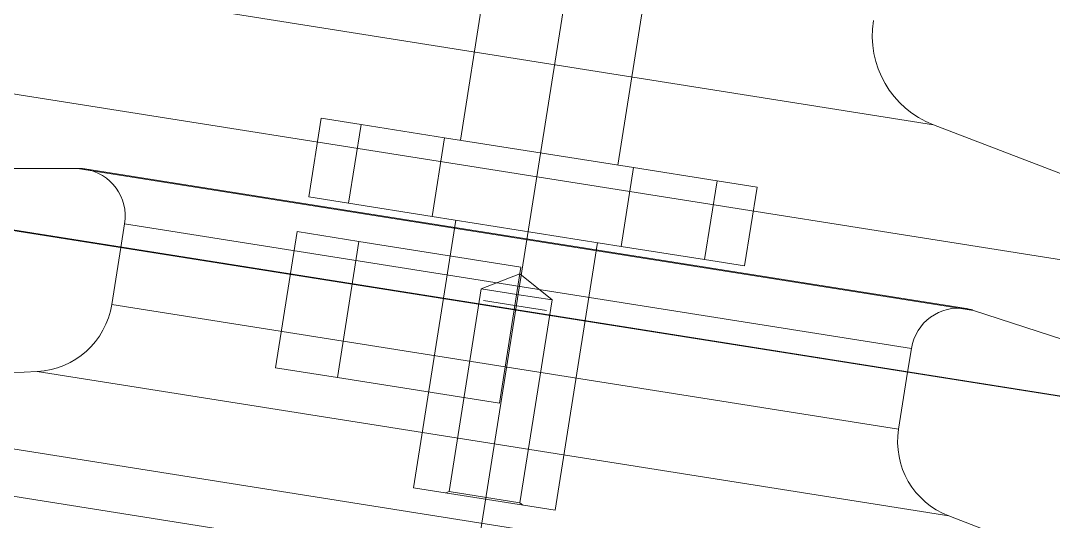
# Model space of a CAD drawing. Header units: millimetres. Extents: x 89051 to 218395, y -330386 to -125649.
# Drawn here: x 92857.1 to 92921.9, y -126628.6 to -126597.2 of the extents above; entities that cross this region are included whole.
import ezdxf

# ---------------------------------------------------------------- set-up
doc = ezdxf.new("R2010")
doc.units = ezdxf.units.MM
doc.header["$LTSCALE"] = 13
for name, pattern in [('ACAD_ISO04W100', [30, 24, -3, 0, -3]), ('CENTER', [50.8, 31.75, -6.35, 6.35, -6.35]), ('HIDDEN', [9.525, 6.35, -3.175])]:
    doc.linetypes.add(name, pattern=pattern)
doc.layers.get('0').update_dxf_attribs({"color": 1, "linetype": 'CENTER'})
doc.layers.add('标注、文本', color=3, linetype='Continuous', lineweight=25)

# ---------------------------------------------------------------- blocks, each defined once
blk = doc.blocks.new('125506')
at = {"color": 7, "linetype": 'HIDDEN', "lineweight": 0}
for p, q in [((72064.777, -123533.099), (72065.82, -123539.684)), ((72059.236, -123540.727), (72058.193, -123534.142)), ((72066.481, -123539.579), (72069.977, -123539.025)), ((72069.977, -123539.025), (72071.647, -123538.761)), ((72069.977, -123539.025), (72070.498, -123542.318)), ((72071.647, -123538.761), (72072.169, -123542.053)), ((72058.574, -123540.831), (72066.481, -123539.579)), ((72066.481, -123539.579), (72067.003, -123542.871)), ((72026.343, -123552.655), (72100.789, -123540.864)), ((72044.356, -123546.802), (72081.848, -123540.864)), ((72044.662, -123546.728), (72081.535, -123540.888)), ((72055.079, -123541.385), (72058.574, -123540.831)), ((72058.574, -123540.831), (72059.096, -123544.124)), ((72081.848, -123540.864), (72100.789, -123540.864)), ((72053.408, -123541.65), (72055.079, -123541.385)), ((72053.93, -123544.942), (72053.408, -123541.65)), ((72055.079, -123541.385), (72055.6, -123544.677)), ((72070.498, -123542.318), (72072.169, -123542.053)), ((72067.003, -123542.871), (72070.498, -123542.318)), ((72059.096, -123544.124), (72067.003, -123542.871)), ((72066.012, -123543.028), (72067.785, -123554.222)), ((72079.873, -123543.176), (72046.95, -123548.391)), ((72079.873, -123543.176), (72080.031, -123544.176)), ((72063.286, -123544.992), (72070.069, -123543.918)), ((72070.069, -123543.918), (72072.655, -123543.508)), ((72070.069, -123543.918), (72070.97, -123549.607)), ((72072.655, -123543.508), (72073.556, -123549.197)), ((72055.6, -123544.677), (72059.096, -123544.124)), ((72061.859, -123555.161), (72060.086, -123543.967)), ((72053.93, -123544.942), (72055.6, -123544.677)), ((72063.286, -123544.992), (72064.187, -123550.681)), ((72061.985, -123546.366), (72063.331, -123545.276)), ((72063.331, -123545.276), (72064.948, -123545.897)), ((72063.466, -123546.131), (72064.948, -123545.897)), ((72064.948, -123545.897), (72066.292, -123554.381)), ((72061.985, -123546.366), (72063.466, -123546.131)), ((72063.329, -123554.85), (72061.985, -123546.366)), ((72063.201, -123546.648), (72064.857, -123546.386)), ((72026.343, -123552.655), (72044.356, -123546.802)), ((72062.223, -123546.803), (72063.201, -123546.648)), ((72047.108, -123549.391), (72046.95, -123548.391)), ((72073.556, -123549.197), (72070.97, -123549.607)), ((72070.97, -123549.607), (72064.187, -123550.681)), ((72061.859, -123555.161), (72067.785, -123554.222)), ((72063.329, -123554.85), (72064.81, -123554.615)), ((72064.81, -123554.615), (72066.292, -123554.381)), ((72066.292, -123554.381), (72066.435, -123554.436)), ((72063.209, -123554.947), (72063.329, -123554.85))]:
    blk.add_line(p, q, dxfattribs=at)
at = {"color": 8, "linetype": 'Continuous', "lineweight": 15}
for p, q in [((72077.868, -123534.002), (72046.022, -123539.046)), ((72100.629, -123535.195), (72024.743, -123547.214)), ((72080.407, -123546.551), (72047.484, -123551.766)), ((72083.525, -123549.359), (72045.387, -123555.399)), ((72099.631, -123550.203), (72030.33, -123561.179)), ((72101.502, -123551.887), (72029.071, -123563.359))]:
    blk.add_line(p, q, dxfattribs=at)
at = {"color": 7, "linetype": 'Continuous', "lineweight": 15}
for p, q in [((72024.743, -123547.214), (72046.022, -123539.046)), ((72101.102, -123540.839), (72026.038, -123552.728)), ((72080.031, -123544.176), (72080.407, -123546.551)), ((72047.484, -123551.766), (72047.108, -123549.391)), ((72083.525, -123549.359), (72099.631, -123550.203)), ((72030.33, -123561.179), (72045.387, -123555.399))]:
    blk.add_line(p, q, dxfattribs=at)
for centre, radius, start, end in [((72044.588, -123535.312), 4, 291, 9), ((72083.7, -123546.03), 3.333, 189, 267), ((72044.192, -123552.287), 3.333, 291, 9)]:
    blk.add_arc(centre, radius, start, end, dxfattribs=at)
at = {"color": 7, "linetype": 'HIDDEN', "lineweight": 0}
for centre, start, end in [((72081.848, -123542.864), 99, 189), ((72081.848, -123542.864), 90, 99), ((72044.974, -123548.704), 99, 108), ((72044.974, -123548.704), 9, 99)]:
    blk.add_arc(centre, 2, start, end, dxfattribs=at)
at = {"layer": '标注、文本', "color": 1, "linetype": 'ACAD_ISO04W100', "lineweight": 15}
blk.add_line((72088.908, -123706.762), (72056.329, -123501.572), dxfattribs=at)

msp = doc.modelspace()

# ---------------------------------------------------------------- block references
at = {"layer": '标注、文本', "xscale": -1.5, "yscale": 1.5, "zscale": 1.5}
msp.add_blockref('125506', (200983.387, 58704.808), dxfattribs=at)

doc.saveas('drawing.dxf')
